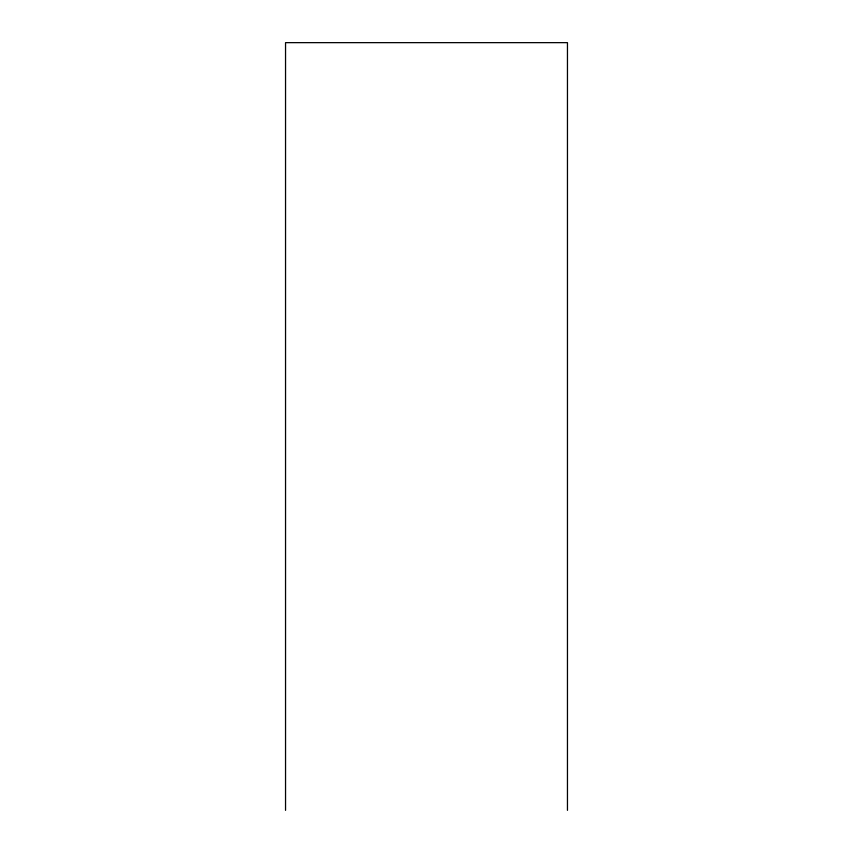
<?xml version="1.0" encoding="UTF-8"?>
<svg xmlns="http://www.w3.org/2000/svg" width="853" height="853" viewBox="0 0 853 853"><rect width="100%" height="100%" fill="white"/><g stroke="black" fill="none" stroke-linecap="round" stroke-linejoin="round"><path stroke-width="1.28" d="M567.458 810.35L567.458 42.65L285.542 42.65L285.542 810.35"/></g></svg>
